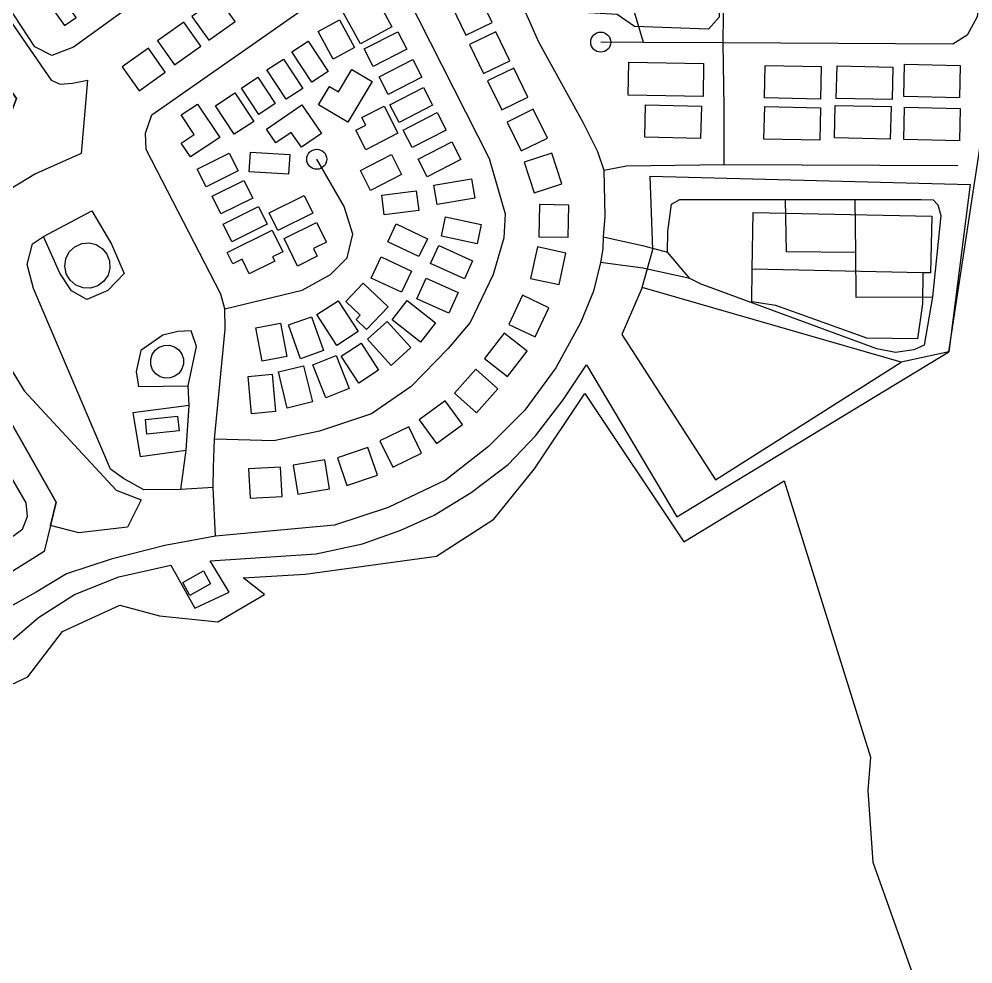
# Model space of a CAD drawing. Header units: metres. Extents: x 11276530 to 11306586, y 355867 to 367650.
# Drawn here: x 11291110.4 to 11291587.1, y 359986.7 to 360458.7 of the extents above; entities that cross this region are included whole.
import ezdxf

# ---------------------------------------------------------------- set-up
doc = ezdxf.new("R2010")
doc.units = ezdxf.units.M
for name, color, linetype in [('BUILDING', 8, 'Continuous'), ('HIGHWAY_FOOTWAY', 6, 'Continuous'), ('HIGHWAY_RESIDENTIAL', 7, 'Continuous'), ('HIGHWAY_SERVICE', 8, 'Continuous'), ('HIGHWAY_TERTIARY', 3, 'Continuous'), ('LANDUSE', 2, 'Continuous'), ('OSM_OTHER', 7, 'Continuous')]:
    doc.layers.add(name, color=color, linetype=linetype)

msp = doc.modelspace()

# ---------------------------------------------------------------- linework, layer by layer
at = {"layer": 'BUILDING'}
for points in [[(11291133.1, 360455.43), (11291138.82, 360459.48), (11291130.15, 360471.72), (11291124.43, 360467.68), (11291133.1, 360455.43)], [(11291339.82, 360471.51), (11291326.67, 360465.11), (11291333.71, 360450.68), (11291346.85, 360457.08), (11291339.82, 360471.51)], [(11291218.29, 360457.45), (11291209.82, 360469.36), (11291196.74, 360460.07), (11291205.2, 360448.15), (11291218.29, 360457.45)], [(11291282.94, 360467.74), (11291285.94, 360462.2), (11291291.15, 360465.02), (11291296.67, 360454.84), (11291291.46, 360452.01), (11291280.93, 360446.29), (11291272.4, 360462.02), (11291282.94, 360467.74)], [(11291201.15, 360445.23), (11291192.69, 360457.15), (11291179.6, 360447.85), (11291188.07, 360435.93), (11291201.15, 360445.23)], [(11291270.5, 360458.34), (11291278.07, 360444.57), (11291267.39, 360438.71), (11291259.82, 360452.48), (11291270.5, 360458.34)], [(11291282.85, 360443.84), (11291299.57, 360452.43), (11291304.07, 360443.66), (11291287.35, 360435.06), (11291282.85, 360443.84)], [(11291348.63, 360452.37), (11291335.48, 360445.97), (11291342.52, 360431.53), (11291355.65, 360437.94), (11291348.63, 360452.37)], [(11291254.83, 360447.75), (11291264.81, 360432.6), (11291256.6, 360427.18), (11291246.6, 360442.32), (11291254.83, 360447.75)], [(11291183.43, 360432.23), (11291174.96, 360444.15), (11291161.88, 360434.85), (11291170.34, 360422.93), (11291183.43, 360432.23)], [(11291242.43, 360438.75), (11291252.1, 360424.09), (11291243.89, 360418.66), (11291234.2, 360433.32), (11291242.43, 360438.75)], [(11291290.31, 360429.82), (11291307.14, 360438.45), (11291311.64, 360429.69), (11291294.82, 360421.05), (11291290.31, 360429.82)], [(11291260.04, 360415.91), (11291265.48, 360425.12), (11291269.99, 360422.45), (11291276.58, 360433.58), (11291286.74, 360427.57), (11291274.71, 360407.23), (11291260.04, 360415.91)], [(11291357.66, 360434.19), (11291344.51, 360427.79), (11291351.54, 360413.37), (11291364.68, 360419.77), (11291357.66, 360434.19)], [(11291415.02, 360437.25), (11291452.47, 360436.57), (11291452.17, 360420.09), (11291414.72, 360420.77), (11291415.02, 360437.25)], [(11291483.3, 360435.59), (11291511.19, 360434.97), (11291510.83, 360418.78), (11291482.95, 360419.41), (11291483.3, 360435.59)], [(11291519.14, 360435.29), (11291547.02, 360434.68), (11291546.66, 360418.48), (11291518.78, 360419.11), (11291519.14, 360435.29)], [(11291552.88, 360436.19), (11291580.76, 360435.58), (11291580.39, 360419.39), (11291552.52, 360420), (11291552.88, 360436.19)], [(11291229.72, 360429.67), (11291238.41, 360416.5), (11291230.18, 360411.08), (11291221.49, 360424.24), (11291229.72, 360429.67)], [(11291295.73, 360415.91), (11291312.48, 360424.5), (11291316.98, 360415.73), (11291300.23, 360407.13), (11291295.73, 360415.91)], [(11291218.25, 360421.81), (11291227.62, 360407.6), (11291217.89, 360401.18), (11291208.52, 360415.38), (11291218.25, 360421.81)], [(11291199.57, 360416.28), (11291210.61, 360399.55), (11291195.99, 360389.9), (11291191.43, 360396.78), (11291197.84, 360401.01), (11291191.34, 360410.85), (11291199.57, 360416.28)], [(11291234.03, 360403.78), (11291251.72, 360415.91), (11291261.53, 360401.61), (11291251.43, 360394.68), (11291246.3, 360402.14), (11291238.72, 360396.93), (11291234.03, 360403.78)], [(11291278.6, 360403.23), (11291283.58, 360405.8), (11291281.68, 360409.49), (11291292.74, 360415.16), (11291299.67, 360401.67), (11291283.62, 360393.43), (11291278.6, 360403.23)], [(11291423.44, 360415.89), (11291451.33, 360415.27), (11291450.97, 360399.08), (11291423.09, 360399.71), (11291423.44, 360415.89)], [(11291483, 360414.98), (11291510.89, 360414.38), (11291510.53, 360398.18), (11291482.64, 360398.8), (11291483, 360414.98)], [(11291518.23, 360415.58), (11291546.12, 360414.97), (11291545.76, 360398.78), (11291517.88, 360399.4), (11291518.23, 360415.58)], [(11291552.88, 360414.69), (11291580.76, 360414.08), (11291580.39, 360397.89), (11291552.52, 360398.5), (11291552.88, 360414.69)], [(11291302.23, 360403.29), (11291319.31, 360412.04), (11291323.81, 360403.28), (11291306.73, 360394.51), (11291302.23, 360403.29)], [(11291367.36, 360413.64), (11291354.23, 360407.24), (11291361.25, 360392.82), (11291374.4, 360399.22), (11291367.36, 360413.64)], [(11291309.77, 360388.69), (11291326.63, 360397.33), (11291331.13, 360388.57), (11291314.26, 360379.92), (11291309.77, 360388.69)], [(11291199.41, 360383.82), (11291215.43, 360391.77), (11291219.81, 360382.94), (11291203.79, 360374.99), (11291199.41, 360383.82)], [(11291225.96, 360392.3), (11291245.59, 360391.14), (11291245.01, 360381.3), (11291225.39, 360382.47), (11291225.96, 360392.3)], [(11291280.92, 360383.09), (11291296.43, 360391.06), (11291301.54, 360381.09), (11291286.03, 360373.13), (11291280.92, 360383.09)], [(11291376.65, 360391.7), (11291362.74, 360387.18), (11291367.71, 360371.91), (11291381.61, 360376.44), (11291376.65, 360391.7)], [(11291206.86, 360370.26), (11291222.76, 360378.12), (11291227.13, 360369.29), (11291211.24, 360361.43), (11291206.86, 360370.26)], [(11291317.6, 360375.76), (11291336.54, 360378.95), (11291338.17, 360369.22), (11291319.24, 360366.04), (11291317.6, 360375.76)], [(11291291.59, 360370.7), (11291308.82, 360372.94), (11291310.09, 360363.17), (11291292.87, 360360.92), (11291291.59, 360370.7)], [(11291235.35, 360361.95), (11291252.87, 360370.63), (11291257.24, 360361.8), (11291239.72, 360353.11), (11291235.35, 360361.95)], [(11291212.34, 360356.34), (11291230, 360365.08), (11291234.38, 360356.25), (11291216.71, 360347.48), (11291212.34, 360356.34)], [(11291385.03, 360365.78), (11291370.42, 360366.04), (11291370.13, 360349.98), (11291384.75, 360349.72), (11291385.03, 360365.78)], [(11291477.28, 360362.09), (11291566.47, 360360.22), (11291565.87, 360331.87), (11291562.08, 360331.95), (11291561.85, 360316.42), (11291559.4, 360298.96), (11291533.96, 360299.26), (11291488.61, 360315.66), (11291476.51, 360317.49), (11291476.68, 360333.75), (11291477.28, 360362.09)], [(11291562.08, 360331.95), (11291476.68, 360333.75), (11291477.28, 360362.09), (11291566.47, 360360.22), (11291565.87, 360331.87), (11291562.08, 360331.95)], [(11291242.77, 360349.05), (11291259.06, 360357.13), (11291263.94, 360347.27), (11291257.42, 360344.04), (11291259.33, 360340.2), (11291249.56, 360335.35), (11291242.77, 360349.05)], [(11291323.54, 360359.96), (11291341.35, 360356.13), (11291339.28, 360346.5), (11291321.48, 360350.33), (11291323.54, 360359.96)], [(11291214.34, 360342.15), (11291236.76, 360353.25), (11291242.09, 360342.48), (11291237.01, 360339.96), (11291238.1, 360337.76), (11291225.42, 360331.48), (11291221.81, 360338.77), (11291217.16, 360336.47), (11291214.34, 360342.15)], [(11291298.84, 360356.36), (11291314.41, 360348.99), (11291310.19, 360340.08), (11291294.63, 360347.45), (11291298.84, 360356.36)], [(11291135.87, 360328.24), (11291133.95, 360331.5), (11291133.2, 360335.23), (11291133.72, 360338.99), (11291135.47, 360342.36), (11291138.22, 360344.97), (11291141.7, 360346.52), (11291145.31, 360346.86), (11291148.85, 360346.03), (11291151.95, 360344.12), (11291154.29, 360341.33), (11291155.61, 360337.94), (11291155.79, 360334.3), (11291154.81, 360330.79), (11291152.77, 360327.78), (11291149.74, 360325.5), (11291146.13, 360324.34), (11291142.33, 360324.44), (11291138.78, 360325.79), (11291135.87, 360328.24)], [(11291320.1, 360345.65), (11291337.01, 360338.01), (11291332.95, 360329.03), (11291316.04, 360336.67), (11291320.1, 360345.65)], [(11291366.03, 360329.16), (11291380.33, 360326.11), (11291383.68, 360341.81), (11291369.39, 360344.86), (11291366.03, 360329.16)], [(11291291.3, 360339.9), (11291306.46, 360332.79), (11291301.51, 360322.24), (11291286.35, 360329.35), (11291291.3, 360339.9)], [(11291313.83, 360329.36), (11291329.85, 360322.12), (11291325.17, 360311.75), (11291309.13, 360318.98), (11291313.83, 360329.36)], [(11291282.38, 360326.82), (11291294.85, 360314.89), (11291284.03, 360303.59), (11291278.77, 360308.63), (11291280.83, 360310.78), (11291273.63, 360317.68), (11291282.38, 360326.82)], [(11291375.19, 360314.52), (11291361.96, 360320.73), (11291355.12, 360306.22), (11291368.35, 360300), (11291375.19, 360314.52)], [(11291269.75, 360318.02), (11291279.74, 360302.62), (11291269.1, 360295.71), (11291259.09, 360311.11), (11291269.75, 360318.02)], [(11291304.27, 360318.06), (11291318.52, 360306.95), (11291311.03, 360297.38), (11291296.79, 360308.48), (11291304.27, 360318.06)], [(11291251.07, 360289.04), (11291244.99, 360305.94), (11291256.43, 360310.05), (11291262.51, 360293.14), (11291251.07, 360289.04)], [(11291241.05, 360306.82), (11291244.23, 360290.22), (11291231.86, 360287.84), (11291228.68, 360304.43), (11291241.05, 360306.82)], [(11291296.25, 360285.66), (11291284.47, 360298.74), (11291294.35, 360307.64), (11291306.13, 360294.59), (11291296.25, 360285.66)], [(11291342.89, 360289.07), (11291354.44, 360280.1), (11291364.29, 360292.78), (11291352.75, 360301.75), (11291342.89, 360289.07)], [(11291178.73, 360281.48), (11291177.11, 360283.53), (11291176.22, 360285.98), (11291176.13, 360288.6), (11291176.86, 360291.11), (11291178.34, 360293.26), (11291180.42, 360294.84), (11291182.89, 360295.69), (11291185.51, 360295.73), (11291188, 360294.93), (11291190.13, 360293.42), (11291191.64, 360291.35), (11291192.45, 360288.94), (11291192.48, 360286.39), (11291191.73, 360283.95), (11291190.28, 360281.87), (11291188.26, 360280.32), (11291185.86, 360279.46), (11291183.31, 360279.37), (11291180.86, 360280.07), (11291178.73, 360281.48)], [(11291280.17, 360276.89), (11291271.38, 360290.32), (11291281.26, 360296.77), (11291290.04, 360283.35), (11291280.17, 360276.89)], [(11291268.82, 360290.64), (11291275.37, 360274.18), (11291263.66, 360269.53), (11291257.12, 360286), (11291268.82, 360290.64)], [(11291252.57, 360285.48), (11291256.94, 360267.43), (11291244.38, 360264.36), (11291239.99, 360282.41), (11291252.57, 360285.48)], [(11291236.78, 360281.33), (11291238.49, 360262.61), (11291226.55, 360261.53), (11291224.84, 360280.24), (11291236.78, 360281.33)], [(11291328, 360271.82), (11291338.91, 360262.09), (11291349.6, 360274.06), (11291338.7, 360283.8), (11291328, 360271.82)], [(11291310.37, 360258.55), (11291318.94, 360246.71), (11291331.94, 360256.11), (11291323.37, 360267.96), (11291310.37, 360258.55)], [(11291290.7, 360247.95), (11291297.1, 360234.81), (11291311.54, 360241.84), (11291305.13, 360254.98), (11291290.7, 360247.95)], [(11291289.43, 360230.87), (11291284.67, 360244.69), (11291269.5, 360239.46), (11291274.24, 360225.64), (11291289.43, 360230.87)], [(11291265.57, 360224.06), (11291263.14, 360238.47), (11291247.32, 360235.81), (11291249.74, 360221.39), (11291265.57, 360224.06)], [(11291225.05, 360233.98), (11291225.8, 360219.37), (11291241.83, 360220.19), (11291241.08, 360234.79), (11291225.05, 360233.98)], [(11291192.12, 360177.25), (11291202.5, 360183), (11291206.07, 360176.56), (11291195.69, 360170.82), (11291192.12, 360177.25)]]:
    msp.add_lwpolyline(points, close=True, dxfattribs=at)
at = {"layer": 'HIGHWAY_FOOTWAY'}
msp.add_lwpolyline([(11291422.34, 360447.08), (11291417.86, 360462.1), (11291419.05, 360476.13), (11291419.94, 360483.3), (11291422.63, 360489.86), (11291429.8, 360500.31), (11291435.77, 360505.4), (11291448.42, 360510.93)], dxfattribs=at)
at = {"layer": 'HIGHWAY_RESIDENTIAL'}
for points in [[(11291118.18, 360444.8), (11291107.65, 360460.86), (11291094.97, 360480.22), (11291095.76, 360488.89), (11291105.62, 360499.13), (11291190.82, 360559.76), (11291240.78, 360595.84), (11291253.78, 360602.53), (11291262.44, 360604.51), (11291298.39, 360604.55), (11291305.48, 360609.28), (11291309.42, 360620.31)], [(11291309.5, 360543.29), (11291278.56, 360542.86), (11291273.64, 360542.57), (11291269.91, 360541.08), (11291228.17, 360510.35), (11291137.54, 360444.69), (11291126.66, 360440.49), (11291118.18, 360444.8)], [(11291462.81, 360386.12), (11291462.79, 360414.47), (11291462.26, 360446.84), (11291462.35, 360460.91), (11291462.55, 360492.99), (11291463.3, 360497.58), (11291465.42, 360501.73), (11291468.71, 360505.02)], [(11291593.95, 360499.3), (11291589.18, 360459.79), (11291584.12, 360450.7), (11291577.04, 360446.15), (11291462.26, 360446.84), (11291422.34, 360447.08), (11291401.05, 360447.21)], [(11291173.51, 360401.78), (11291176.66, 360410.85), (11291265.09, 360472.89), (11291281.99, 360478.6), (11291292.24, 360479.79), (11291300.51, 360476.63), (11291304.05, 360470.72), (11291345.3, 360389.09), (11291353.36, 360361.48), (11291352.61, 360349.38), (11291347.21, 360331.17), (11291335.78, 360307.13), (11291324.75, 360294.13), (11291306.24, 360275.22), (11291286.53, 360261.43), (11291260.54, 360252.77), (11291237.69, 360248.04), (11291208.09, 360248.77)], [(11291207.59, 360234.91), (11291208.09, 360248.77), (11291213.38, 360303.75), (11291213.15, 360313.96), (11291211.14, 360321.37), (11291173.91, 360393.51), (11291173.51, 360401.78)], [(11291213.15, 360313.96), (11291251.87, 360323.29), (11291266.05, 360331.17), (11291274.32, 360339.44), (11291277.08, 360351.26), (11291272.75, 360365.05), (11291259.1, 360388.7)], [(11291402.53, 360383.28), (11291413.97, 360385.44), (11291462.81, 360386.12), (11291579.54, 360385.51)], [(11291208.53, 360200.4), (11291207.36, 360224.78), (11291207.59, 360234.91)]]:
    msp.add_lwpolyline(points, dxfattribs=at)
at = {"layer": 'HIGHWAY_SERVICE'}
for points in [[(11291434.43, 360342.29), (11291434.58, 360352.52), (11291436.37, 360366.25), (11291440.54, 360368.64), (11291493.38, 360368.64), (11291528.04, 360368.64), (11291561.17, 360368.64), (11291567.15, 360368.34), (11291569.53, 360365.96), (11291571.02, 360360.58), (11291566.85, 360319.98), (11291562.66, 360295.78), (11291557.58, 360293.4), (11291548.33, 360292.2), (11291539.07, 360294), (11291451.3, 360326.24), (11291445.55, 360329.09), (11291434.43, 360342.29)], [(11291528.34, 360342.05), (11291493.88, 360342.36), (11291493.38, 360368.64)], [(11291528.04, 360368.64), (11291528.34, 360342.05), (11291528.6, 360319.76), (11291566.85, 360319.98)], [(11291146.68, 360362.98), (11291156.56, 360346.29), (11291162.95, 360331.57), (11291154.7, 360323.05), (11291144.24, 360318.58), (11291136.49, 360322.92), (11291130.69, 360331.84), (11291122.48, 360350.14)], [(11291122.48, 360350.14), (11291146.68, 360362.98)], [(11291207.36, 360224.78), (11291191.25, 360223.75), (11291172.64, 360223.49), (11291162.49, 360229.13), (11291156.09, 360233.83), (11291117.56, 360324.1), (11291114.44, 360336.1), (11291116.99, 360346.45), (11291122.48, 360350.14)], [(11291402.28, 360349.94), (11291421.89, 360345.64), (11291434.43, 360342.29)], [(11291445.55, 360329.09), (11291422.03, 360334.3), (11291400.85, 360337.09)], [(11291191.25, 360223.75), (11291193.92, 360243.38), (11291195.42, 360265.63), (11291194.81, 360275.49), (11291198.99, 360295.19), (11291196.31, 360302.95), (11291189.74, 360302.65), (11291182.27, 360300.87), (11291171.23, 360293.09), (11291168.83, 360282.65), (11291170.03, 360275.19), (11291194.81, 360275.49)], [(11291195.42, 360265.63), (11291167.2, 360262.04), (11291170.93, 360240.24), (11291193.92, 360243.38)]]:
    msp.add_lwpolyline(points, dxfattribs=at)
at = {"layer": 'HIGHWAY_TERTIARY'}
msp.add_lwpolyline([(11291353.81, 360484.01), (11291369.91, 360447.37), (11291392.06, 360407.16), (11291399.37, 360392.59), (11291402.53, 360383.28), (11291403.13, 360360.08), (11291402.28, 360349.94), (11291402.03, 360343.86), (11291400.85, 360337.09), (11291397.38, 360322.75), (11291390.87, 360306.98), (11291378.64, 360284.42), (11291363.11, 360263.38), (11291345.04, 360245.17), (11291323.4, 360228.29), (11291294.84, 360214.68), (11291267.98, 360205.84), (11291208.53, 360200.4), (11291183.12, 360195.79), (11291156.34, 360188.82), (11291134.06, 360181.52), (11291118.83, 360172.44), (11291098.39, 360161.01)], dxfattribs=at)
at = {"layer": 'LANDUSE'}
for points in [[(11291102.38, 360144.55), (11291120.05, 360159.83), (11291137.97, 360171.31), (11291160.19, 360180.14), (11291186.22, 360185.88), (11291198.17, 360164.37), (11291215.37, 360172.38), (11291205.8, 360188.02), (11291258.84, 360191.61), (11291282, 360196.63), (11291301.12, 360203.31), (11291317.84, 360210.95), (11291336.37, 360222.15), (11291354.77, 360236.24), (11291368.39, 360250.58), (11291382.23, 360268.5), (11291393.95, 360285.92), (11291439.11, 360210.11), (11291463.68, 360224.99), (11291574.98, 360292.46), (11291641.89, 360730.93)], [(11291055.82, 360493.69), (11291108.99, 360419.05), (11291104.73, 360407.79), (11291060.12, 360382.49), (11291068.04, 360368.54), (11291049.13, 360357.81), (11291128.84, 360217.35), (11291125.99, 360205.64), (11291122.83, 360192.68), (11291084.73, 360168.96), (11291054.24, 360218.86), (11290969.32, 360174.64), (11290964.76, 360166.19), (11290971.04, 360134.72), (11290895.02, 360118.23), (11290878.97, 360131.1), (11290874.81, 360134.43), (11290864.47, 360218.65), (11290847.86, 360354.01), (11290842.77, 360386.74), (11290830.82, 360489.21)]]:
    msp.add_lwpolyline(points, dxfattribs=at)
for points in [[(11291466.1, 360561.19), (11291466.09, 360538.04), (11291472.89, 360538.04), (11291472.88, 360514.19), (11291460.29, 360503.72), (11291460.25, 360459.65), (11291454.88, 360453.62), (11291417.96, 360455.07), (11291409.26, 360461.05), (11291386.48, 360462.41), (11291361.93, 360511.42), (11291355.6, 360528.09), (11291353.44, 360545.09), (11291352.35, 360561.23), (11291466.1, 360561.19)], [(11291585.73, 360376.06), (11291574.98, 360292.46), (11291551.16, 360287.4), (11291421.81, 360324.7), (11291427.16, 360343.66), (11291425.69, 360380.24), (11291585.73, 360376.06)], [(11291421.81, 360324.7), (11291411.58, 360301.16), (11291458.45, 360228.6), (11291551.16, 360287.4), (11291421.81, 360324.7)]]:
    msp.add_lwpolyline(points, close=True, dxfattribs=at)
at = {"layer": 'OSM_OTHER'}
for points in [[(11291021.8, 360580), (11291126.38, 360428.23), (11291130.94, 360426.22), (11291137.13, 360426.77), (11291144.6, 360428.23), (11291141.32, 360391.6), (11291118.55, 360381.4), (11291096.69, 360368.29), (11291090.12, 360355.71), (11291087.2, 360338.23), (11291091.58, 360307.61), (11291112.9, 360272.99), (11291158.82, 360223.44), (11291171.38, 360218.51), (11291164.46, 360204.86), (11291140.23, 360202.12), (11291125.99, 360205.64), (11291128.84, 360217.35), (11291049.13, 360357.81), (11291068.04, 360368.54), (11291060.12, 360382.49), (11291104.73, 360407.79), (11291108.99, 360419.05), (11291055.82, 360493.69)], [(11291082.38, 360182.75), (11291097.37, 360193.45), (11291112.11, 360203.97), (11291114.48, 360210.21), (11291113.9, 360217.11), (11291055.72, 360316.92), (11291050.12, 360328.02), (11291041.39, 360345.33), (11291029.7, 360368.49), (11291024.72, 360378.36)], [(11291049.7, 360099.61), (11291114.79, 360130.07), (11291132.11, 360152.76), (11291160.78, 360165.9), (11291180.48, 360160.52), (11291209.74, 360157.55), (11291233.03, 360171.27), (11291222.28, 360179.63), (11291253.34, 360181.43), (11291319.03, 360190.38), (11291347.68, 360208.9), (11291367.99, 360233.98), (11291393.07, 360271.6), (11291442.64, 360197.55), (11291492.8, 360228.01), (11291535.79, 360090.06), (11291534.6, 360073.34), (11291536.99, 360037.51), (11291560.87, 359970.63)], [(11291189.48, 360260.37), (11291190.29, 360253.04), (11291174.28, 360251.29), (11291173.48, 360258.63), (11291189.48, 360260.37)]]:
    msp.add_lwpolyline(points, dxfattribs=at)
for centre in [(11291401.05, 360447.21), (11291259.1, 360388.7)]:
    msp.add_circle(centre, 5, dxfattribs=at)

doc.saveas('drawing.dxf')
